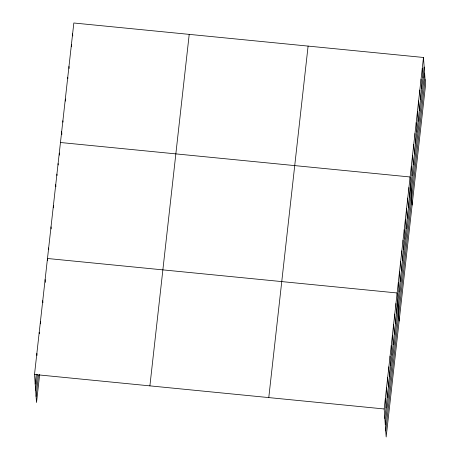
<?xml version="1.0" encoding="UTF-8"?>
<svg xmlns="http://www.w3.org/2000/svg" width="460" height="460" viewBox="0 0 460 460"><rect width="100%" height="100%" fill="white"/><g stroke="black" fill="none" stroke-linecap="round" stroke-linejoin="round"><path stroke-width="0.69" d="M39.663 374.411L36.518 402.529L34.506 374.492L73.83 23L423.482 57.471L425.494 85.508L386.17 437L384.163 408.963L423.482 57.471M35.196 384.054L36.294 374.21M35.633 390.149L37.364 374.687M36.081 396.434L38.439 375.343M149.897 385.865L189.215 34.373M268.778 397.584L308.096 46.098M384.847 418.525L424.166 67.039M385.284 424.62L424.603 73.134M385.733 430.905L425.057 79.413M60.461 142.508L410.113 176.979L412.125 205.016M34.506 374.492L384.163 408.963M422.268 68.339L422.953 77.901M421.049 79.201L421.739 88.763M419.836 90.062L420.52 99.63M418.623 100.93L419.307 110.492M417.404 111.791L418.088 121.359M416.191 122.659L416.875 132.221M414.978 133.521L415.662 143.089M413.758 144.388L414.443 153.951M412.545 155.25L413.229 164.812M411.326 166.112L412.016 175.68M408.934 187.525L409.618 197.087M407.755 198.07L408.44 207.632M406.577 208.61L407.261 218.178M405.392 219.155L406.082 228.723M404.213 229.701L404.903 239.269M403.035 240.246L403.719 249.809M401.856 250.792L402.54 260.354M400.677 261.337L401.361 270.9M399.498 271.883L400.183 281.445M398.32 282.423L399.004 291.991M399.148 321.011L397.135 292.968L47.483 258.497L47.633 260.55M395.956 303.514L396.647 313.082M394.778 314.059L395.462 323.622M393.599 324.605L394.283 334.167M392.42 335.15L393.104 344.712M391.241 345.696L391.926 355.258M390.063 356.235L390.747 365.803M388.878 366.781L389.568 376.349M387.699 377.327L388.389 386.894M386.521 387.872L387.205 397.434M385.342 398.417L386.026 407.98M72.611 33.862L72.76 35.914M71.398 44.729L71.541 46.776M68.965 66.459L69.115 68.505M67.752 77.32L67.85 78.689M65.32 99.049L65.469 101.096M62.888 120.779L62.986 122.147M61.674 131.64L61.87 134.377M59.277 153.053L59.426 155.1M58.098 163.593L58.196 164.962M56.919 174.139L57.017 175.507M55.74 184.684L55.89 186.737M53.383 205.775L53.527 207.822M51.02 226.866L51.169 228.913M48.662 247.952L48.76 249.32M45.126 279.588L45.321 282.319M42.763 300.679L42.912 302.726M40.405 321.764L40.555 323.817M39.226 332.31L39.324 333.678M36.869 353.401L37.013 355.448"/></g></svg>
